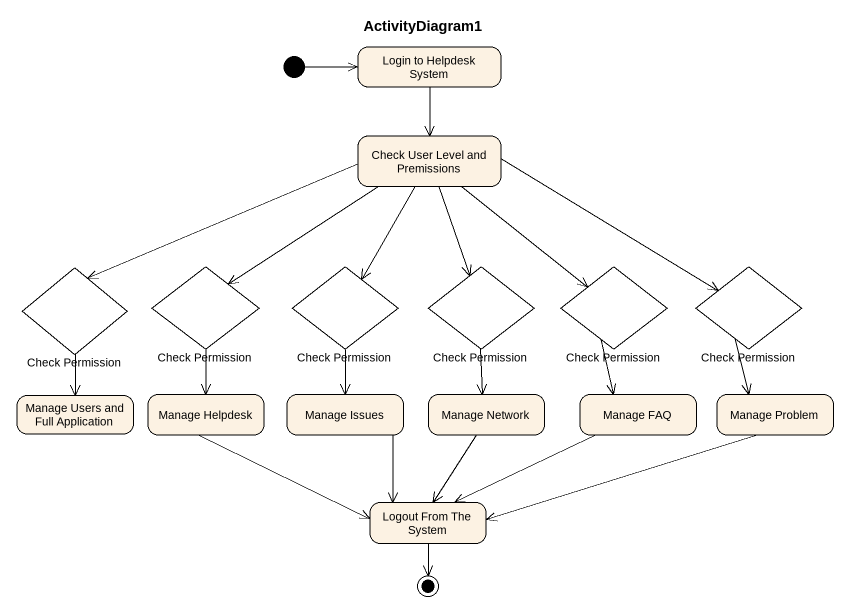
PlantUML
@startuml
title ActivityDiagram1
hide empty description
state "Login to Helpdesk System" as Login_to_Helpdesk_System
state "Check User Level and Premissions" as Check_User_Level_and
state "Check Permission" as Check_Permission <<choice>>
state "Check Permission" as Check_Permission_2 <<choice>>
state "Check Permission" as Check_Permission_3 <<choice>>
state "Check Permission" as Check_Permission_4 <<choice>>
state "Check Permission" as Check_Permission_5 <<choice>>
state "Check Permission" as Check_Permission_6 <<choice>>
state "Manage Users and Full Application" as Manage_Users_and_Full
state "Manage Helpdesk" as Manage_Helpdesk
state "Manage Issues" as Manage_Issues
state "Manage Network" as Manage_Network
state "Manage FAQ" as Manage_FAQ
state "Manage Problem" as Manage_Problem
state "Logout From The System" as Logout_From_The_System
[*] -right-> Login_to_Helpdesk_System
Login_to_Helpdesk_System --> Check_User_Level_and
Login_to_Helpdesk_System --> Check_User_Level_and
Check_User_Level_and -left-> Check_Permission
Check_User_Level_and --> Check_Permission_2
Check_User_Level_and --> Check_Permission_3
Check_User_Level_and --> Check_Permission_4
Check_User_Level_and --> Check_Permission_5
Check_User_Level_and -right-> Check_Permission_6
Check_Permission --> Manage_Users_and_Full
Check_Permission_2 --> Manage_Helpdesk
Check_Permission_3 --> Manage_Issues
Check_Permission_4 --> Manage_Network
Check_Permission_5 --> Manage_FAQ
Check_Permission_6 --> Manage_Problem
Manage_Helpdesk -right-> Logout_From_The_System
Manage_Issues --> Logout_From_The_System
Manage_Network --> Logout_From_The_System
Manage_FAQ -left-> Logout_From_The_System
Manage_Problem -left-> Logout_From_The_System
Logout_From_The_System --> [*]
@enduml
